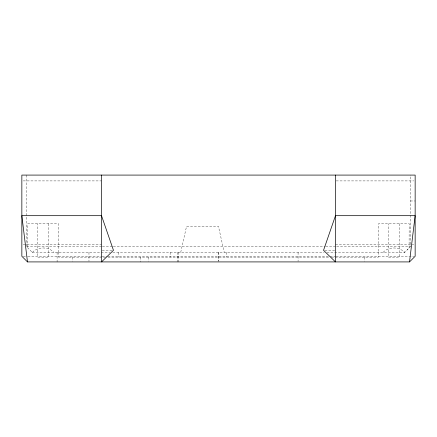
<?xml version="1.0" encoding="UTF-8"?>
<svg xmlns="http://www.w3.org/2000/svg" width="437" height="437" viewBox="0 0 437 437"><rect width="100%" height="100%" fill="white"/><g stroke="black" fill="none" stroke-linecap="round" stroke-linejoin="round"><path stroke-width="0.33" stroke-dasharray="2.19 1.64" d="M180.727 252.357L186.555 226.268L218.418 226.268L224.252 252.357M32.398 252.357C38.008 246.495 48.31 246.495 53.92 252.357M383.08 252.357C388.755 246.419 398.992 246.599 404.738 252.357L410.37 246.725L410.37 175.084M407.12 249.975L407.852 249.243M409.092 248.003L409.174 223.678L378.502 223.678L378.502 252.357M26.63 175.084L26.63 246.725L32.262 252.357L32.901 251.859M23.21 180.907L101.515 180.907M336.168 180.907L413.79 180.907M410.37 200.976L415.15 200.976M23.21 244.638L101.515 244.638M335.485 244.638L413.79 244.638M26.63 246.725L101.739 246.725M102.422 246.725L112.664 246.725M113.347 246.725L325.019 246.725M325.702 246.725L335.944 246.725M336.627 246.725L410.37 246.725M102.176 250.308L112.134 250.308M324.866 250.308L334.824 250.308M32.262 252.357L110.031 252.357M112.762 252.357L324.238 252.357M326.969 252.357L404.738 252.357M23.199 256.284L27.312 256.284M27.924 256.284L101.739 256.284M102.16 256.284L107.311 256.284M107.884 256.284L335.944 256.284M336.162 256.284L413.801 256.284M105.634 257.136L58.574 257.136L58.574 252.357M107.988 257.136L329.012 257.136M331.366 257.136L378.426 257.136L378.426 252.357M404.099 251.859L404.602 252.357M399.418 223.678L399.418 257.136L388.324 257.136L388.324 223.678M364.485 257.136L364.485 261.321M298.083 252.357L298.083 261.321M226.388 252.357L226.388 257.136M218.719 252.357L218.719 261.277M218.276 252.357L218.276 261.277M178.591 252.357L178.591 261.916M177.395 252.357L177.395 261.916M170.146 252.357L170.146 257.136M148.236 257.136L148.236 261.321M140.359 257.136L140.359 261.916M118.361 252.357L118.361 257.136M88.968 252.357L88.968 261.277M72.515 257.136L72.515 261.321M58.498 252.357L58.498 223.678L27.826 223.678L27.826 247.921M57.1 252.357L57.1 261.916M48.736 223.678L48.736 257.136L37.648 257.136L37.648 223.678"/><path stroke-width="0.66" d="M409.518 261.916L415.15 256.284L415.15 175.084L21.85 175.084L21.85 256.284L27.482 261.916L409.518 261.916L415.15 215.681L335.485 215.681L323.538 250.308L335.485 261.916L335.485 175.084M27.482 261.916L21.85 215.681L101.515 215.681L113.462 250.308L101.515 261.916L101.515 175.084"/></g></svg>
